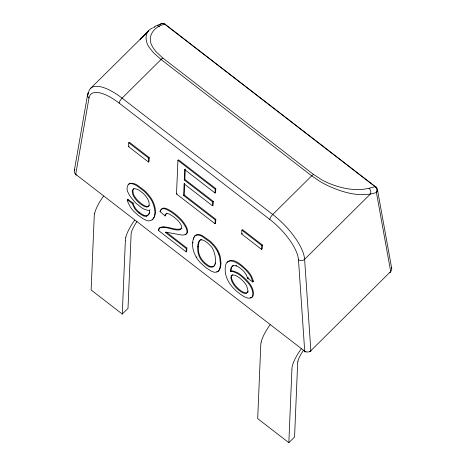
<?xml version="1.0" encoding="UTF-8"?>
<svg xmlns="http://www.w3.org/2000/svg" width="466" height="466" viewBox="0 0 466 466"><rect width="100%" height="100%" fill="white"/><g stroke="black" fill="none" stroke-linecap="round" stroke-linejoin="round"><path stroke-width="0.7" d="M217.331 251.122A15.139 5.72 45.2 0 0 209.525 241.691L201.865 236.274A13.992 5.289 45.2 0 0 199.308 235.283A15.442 5.837 45.2 0 0 198.19 235.08L196.547 235.138L194.945 235.883A28.321 10.706 45.2 0 0 194.299 236.53C190.466 244.073 193.303 253.714 198.225 260.121A14.539 5.493 45.2 0 0 200.438 262.725L205.902 267.653L211.139 271.061A13.951 5.272 45.2 0 0 213.702 272.051A15.506 5.86 45.2 0 0 214.82 272.255L216.463 272.185L218.053 271.433A28.321 10.706 45.2 0 0 218.688 270.781L219.789 268.451L220.325 264.973A101.291 38.282 45.2 0 0 220.377 263.377L219.667 257.162A35.696 13.491 45.2 0 0 218.647 254.081M197.759 246.916C197.334 252.252 198.895 257.756 202.64 261.665A9.093 3.437 45.2 0 0 204.679 263.721L207.37 265.801A9.07 3.431 45.2 0 0 209.444 266.919C219.48 269.808 215.1 249.112 210.358 245.681A9.174 3.466 45.2 0 0 208.716 243.986L207.37 242.809A11.248 4.252 45.2 0 0 205.995 241.772L204.72 240.951A8.924 3.373 45.2 0 0 202.803 240.066C198.726 238.4 197.619 244.027 197.759 246.916L198.33 246.351L199.064 241.673L200.176 239.815M198.33 246.351C197.904 251.687 199.465 257.185 203.217 261.1A9.093 3.437 45.2 0 0 205.25 263.156L207.941 265.23A9.07 3.431 45.2 0 0 210.015 266.348L212.898 266.872L214.529 265.766M125.366 240.526L125.389 239.908A26.148 8.004 -52.3 0 1 125.768 237.45M125.354 240.724L122.284 314.055L91.132 289.992L94.243 215.845A26.148 8.004 -52.3 0 1 94.615 213.393M291.92 369.276L291.949 368.554A26.148 8.004 -52.3 0 1 292.322 366.101A26.038 7.969 -52.3 0 1 301.246 348.824M128.581 146.662L128.744 142.788L129.315 142.217L149.225 157.595L149.062 161.469L148.491 162.04L128.581 146.662L129.152 146.091M148.491 162.04L148.654 158.166L149.225 157.595M184.658 184.029L184.198 194.922L215.799 219.329L215.642 223.202L215.065 223.773L176.515 193.99L177.925 160.362L178.495 159.797L215.787 188.596L215.624 192.47L215.047 193.04L184.711 169.607L185.282 169.036M215.065 223.773L215.228 219.9L183.627 195.487L184.117 183.872L184.687 183.307M184.117 183.872L212.554 205.838L212.717 201.97L184.274 179.998L184.711 169.607M184.274 179.998L184.851 179.433L185.252 169.729M159.104 228.556A12.856 4.858 45.2 0 0 158.423 230.466L186.15 251.885L186.289 248.576L186.86 248.005L166.455 232.243M186.86 248.005L186.726 251.32L186.15 251.885M184.851 179.433L213.288 201.399L213.131 205.273L212.554 205.838M215.047 193.04L215.21 189.167L215.787 188.596M241.714 234.043L241.877 230.169L242.448 229.604L262.358 244.982L262.195 248.856L261.624 249.421L241.714 234.043L242.285 233.478M261.624 249.421L261.787 245.547L262.358 244.982M261.176 342.038A26.148 8.004 -52.3 0 0 260.803 344.496L257.692 418.643L288.838 442.7L291.908 369.468M252.753 281.959L251.104 277.136A14.102 5.33 45.2 0 0 249.135 274.014A14.149 5.347 45.2 0 0 246.531 270.868C241.586 265.02 225.264 252.962 225.2 268.841C224.775 280.882 234.2 290.615 243.835 296.475A16.24 6.14 45.2 0 0 246.98 297.844A15.757 5.953 45.2 0 0 248.349 298.164L250.12 298.17L251.529 297.611A21.139 7.992 45.2 0 0 252.49 296.551C254.535 287.796 246.188 280.363 240.112 275.29A16.281 6.151 45.2 0 0 237.211 273.391L233.151 271.649L230.39 271.509C230.192 268.719 231.777 264.898 235.173 265.69A12.768 4.829 45.2 0 1 236.041 265.87A10.561 3.99 45.2 0 1 240.969 268.76L242.425 270.024A8.901 3.367 45.2 0 1 244.656 272.435L246.462 275.161L247.603 278.324L252.753 281.959L253.323 281.388L253.16 280.462L251.675 276.565A14.149 5.347 45.2 0 0 247.102 270.303C242.157 265.94 233.798 256.457 227.198 262.288M230.39 271.509L230.967 270.938L231.631 267.315L232.522 265.923M166.018 231.911L165.447 232.476A23.463 8.866 45.2 0 1 168.115 232.551L181.903 235.056A39.022 14.749 45.2 0 0 182.823 235.085L185.515 234.579A17.423 6.582 45.2 0 0 185.946 234.299A17.009 6.431 45.2 0 0 187 231.992A17.621 6.658 45.2 0 0 186.965 231.148L186.581 229.324A14.155 5.347 45.2 0 0 185.474 226.744L183.656 223.831A14.999 5.668 45.2 0 0 181.233 220.773C176.987 216.201 172.082 212.024 166.374 209.409A15.174 5.732 45.2 0 0 164.393 208.797A14.434 5.452 45.2 0 0 162.739 208.692L160.962 209.519L160.013 211.523L165.127 215.985L165.541 214.43L166.374 213.76A9.745 3.681 45.2 0 1 167.638 213.655A10.112 3.821 45.2 0 1 168.255 213.772A9.92 3.751 45.2 0 1 170.003 214.424L173.87 216.929L177.517 220.185A9.961 3.763 45.2 0 1 179.725 222.835A10.601 4.008 45.2 0 1 180.243 223.593L180.884 224.659A8.569 3.239 45.2 0 1 181.752 226.843C181.583 234.142 167.3 226.464 162.884 227.449A26.224 9.914 45.2 0 0 159.063 228.509M165.127 215.985L166.245 213.684M87.759 93.683L74.28 170.795M88.231 94.493L88.587 92.449A43.495 16.438 45.2 0 1 122.104 98.145L272.738 214.488A43.495 16.438 45.2 0 1 304.601 259.3M88.587 92.449A4.351 3.891 9.9 0 0 88.989 97.971L75.719 174.325A4.351 1.334 -52.3 0 0 76.494 174.989M215.385 263.441L215.502 262.824M193.553 239.18L193.658 238.726M160.683 210.539L161.772 208.733L163.316 208.127A14.434 5.452 45.2 0 1 164.964 208.232A15.174 5.732 45.2 0 1 166.945 208.844C172.653 211.459 177.558 215.63 181.81 220.208A14.999 5.668 45.2 0 1 184.233 223.266L186.045 226.179A14.155 5.347 45.2 0 1 187.151 228.754L187.536 230.583A17.621 6.658 45.2 0 1 187.559 231.416A17.009 6.431 45.2 0 1 186.511 233.728A17.423 6.582 45.2 0 1 186.085 234.014L185.153 234.346M193.891 237.893L194.025 237.509M214.925 264.991L215.094 264.525M248.151 291.588L247.906 292.036M194.328 236.821L194.875 235.965A28.321 10.706 45.2 0 1 195.522 235.318L197.118 234.573L198.761 234.515A15.442 5.837 45.2 0 1 199.879 234.718A13.992 5.289 45.2 0 1 202.436 235.709L210.102 241.126A15.139 5.72 45.2 0 1 217.907 250.557M149.336 205.5L148.275 206.362A10.398 3.932 45.2 0 1 147.204 206.461L145.916 206.199A9.984 3.775 45.2 0 1 143.691 205.191L141.577 203.788A14.021 5.301 45.2 0 1 140.208 202.71L138.105 200.794A10.287 3.885 45.2 0 1 135.95 198.341L134.738 196.623A11.009 4.159 45.2 0 1 133.445 194.171L132.816 190.606L133.917 188.514M128.313 184.385L130.014 183.179L133.783 183.522A16.025 6.058 45.2 0 1 137.295 185.13L144.285 190.373A17.516 6.623 45.2 0 1 147.052 193.134L148.77 195.114A17.341 6.553 45.2 0 1 151.048 198.161C155.108 204.125 157.939 214.506 152.073 220.004M152.335 28.094C143.773 31.572 144.967 42.662 150.134 48.528A36.01 12.809 30.7 0 0 154.112 53.305L161.05 59.491L311.69 175.839L320.212 181.594A36.004 12.809 30.7 0 0 327.464 185.491C342.493 192.406 360.037 197.864 376.417 192.499A4.351 3.81 -10.3 0 0 375.998 187.14L165.622 24.651A4.351 1.334 -52.3 0 0 164.731 24.174A4.351 3.815 66.3 0 0 159.5 24.954M140.05 39.616L148.666 30.744M140.499 39.179L147.879 31.676L90.555 88.4M181.996 228.491C176.131 230.909 169.601 226.756 163.455 226.884M150.035 209.7L149.458 210.265A15.261 5.767 45.2 0 1 147.559 210.294L143.709 208.949A15.087 5.703 45.2 0 1 141.524 207.696L135.53 202.856L130.451 196.739A16.52 6.244 45.2 0 1 128.325 192.965C125.558 189.109 127.247 181.216 133.212 184.093A16.025 6.058 45.2 0 1 136.719 185.695L143.714 190.938A17.516 6.623 45.2 0 1 146.481 193.699L148.2 195.679A17.341 6.553 45.2 0 1 150.477 198.732C154.438 203.992 158.755 220.092 148.788 220.925A17.207 6.501 45.2 0 1 146.225 220.272A16.962 6.408 45.2 0 1 143.312 218.886L137.72 214.966L133.48 210.999A13.852 5.237 45.2 0 1 130.195 206.857L127.771 201.865L127.358 199.978L127.929 199.413L133.078 203.048L133.911 205.704L135.344 208.185A7.916 2.994 45.2 0 0 137.336 210.516L139.503 212.449M138.932 213.014L136.759 211.081A7.916 2.994 45.2 0 1 134.773 208.756L132.752 204.632L132.507 203.613L133.078 203.048M176.515 193.99L177.086 193.425M160.013 211.523L160.584 210.952M183.627 195.487L184.198 194.922M158.423 230.466L158.993 229.901M212.717 201.97L213.288 201.399M215.228 219.9L215.799 219.329M192.621 242.961L193.192 242.396M122.284 314.055L127.999 308.375L131.109 234.305A17.725 5.423 -52.3 0 1 131.354 232.645A17.469 5.347 -52.3 0 1 137.016 221.531M200.852 239.786L201.423 239.221M196.355 257.436L196.932 256.865M236.041 265.87L236.612 265.3M247.603 278.324L248.174 277.753L248.011 277.136M88.994 97.977A39.15 14.795 45.2 0 1 119.15 103.097L269.791 219.439A39.15 14.795 45.2 0 1 298.467 259.772A4.351 3.693 -3.9 0 0 304.613 259.306L370.336 194.095A4.351 3.687 75.3 0 0 369.025 188.264L375.107 186.662A4.351 1.334 -52.3 0 1 375.998 187.14M288.838 442.7L294.559 437.026L297.663 362.956A17.725 5.423 -52.3 0 1 297.914 361.29M247.761 292.223L246.98 292.741A11.085 4.188 45.2 0 1 245.914 292.881L244.3 292.561A9.524 3.6 45.2 0 1 242.093 291.518L240.456 290.417A11.027 4.165 45.2 0 1 235.61 285.839A10.934 4.13 45.2 0 1 233.315 282.512L232.534 280.975A15.844 5.988 45.2 0 1 231.503 276.99M232.418 274.742L231.579 276.163A16.724 6.32 45.2 0 0 231.509 276.99M232.709 265.771L233.309 265.416M166.56 213.393L166.945 213.189M217.878 271.334L218.624 270.868A28.321 10.706 45.2 0 0 219.265 270.216L220.36 267.886L220.896 264.403A101.291 38.282 45.2 0 0 220.954 262.807L220.237 256.597A35.696 13.491 45.2 0 0 219.218 253.51L218.735 252.38A23.644 8.936 45.2 0 0 217.838 250.533M389.768 272.429A4.351 1.643 45.2 0 0 390.7 271.503L376.417 192.499A4.351 3.687 75.3 0 0 375.107 186.662L164.731 24.174C152.79 26.894 145.695 38.02 153.704 48.569A31.694 12.728 29.6 0 0 156.267 51.924L162.931 58.139L313.566 174.488L322.146 180.045A31.688 12.728 29.6 0 0 327.173 182.55C340.163 188.247 354.97 191.532 369.025 188.264M157.922 25.071L159.186 24.517M154.957 26.952L154.31 27.238A4.351 3.815 66.3 0 1 159.541 26.457M157.555 25.811L157.881 25.671M152.97 27.791L153.629 27.506M251.203 297.477L252.1 297.04A21.139 7.992 45.2 0 0 253.061 295.98C255.106 287.231 246.759 279.798 240.683 274.719A16.281 6.151 45.2 0 0 237.782 272.826L233.728 271.078L230.967 270.938M146.534 216.212L148.188 214.942A40.758 15.401 45.2 0 0 148.514 214.453A34.967 13.217 45.2 0 0 149.458 210.958L149.458 210.265M217.61 271.451L216.725 271.672M250.143 297.663L250.691 297.605M248.821 278.208L249.141 278.435M252.683 280.934L253.323 281.388M127.358 199.978L132.507 203.613M177.925 160.362L215.21 189.167M128.744 142.788L148.654 158.166M241.877 230.169L261.787 245.547M165.447 232.476L186.289 248.576M165.057 214.861L165.698 215.42M218.641 254.075L218.164 252.945A23.644 8.936 45.2 0 0 217.267 251.098M377.466 189.691L391.749 268.696M127.929 199.413L128.098 200.351M304.613 259.306L310.851 350.729A4.351 1.643 45.2 0 1 309.657 351.62M298.479 259.778L304.717 351.201A4.351 1.334 -52.3 0 0 305.935 351.684M269.791 219.439A4.351 1.334 -52.3 0 1 272.738 214.488L311.69 175.839A4.351 1.334 -52.3 0 1 313.566 174.488M119.15 103.091A4.351 1.334 -52.3 0 1 122.104 98.14L161.05 59.491A4.351 1.334 -52.3 0 1 162.931 58.139M160.077 24.459A4.351 4.008 3.8 0 1 165.622 24.651M391.283 267.228A4.351 3.81 -10.3 0 1 390.7 271.503L310.851 350.729A4.351 3.693 -3.9 0 1 304.717 351.201L75.719 174.325A4.351 3.891 9.9 0 1 74.845 169.368M261.205 342.015A26.038 7.969 -52.3 0 1 270.099 324.767M297.89 361.307A17.469 5.347 -52.3 0 1 303.57 350.182M94.65 213.37A26.038 7.969 -52.3 0 1 103.539 196.116M125.797 237.427A26.038 7.969 -52.3 0 1 134.691 220.173M149.807 212.082A34.967 13.217 45.2 0 1 149.755 212.304M149.382 213.329A34.967 13.217 45.2 0 1 149.091 213.888A40.758 15.401 45.2 0 1 148.759 214.377L147.105 215.647A10.968 4.147 45.2 0 1 144.099 215.275A11.108 4.2 45.2 0 1 139.503 212.432M146.54 216.224A10.968 4.147 45.2 0 1 143.528 215.84M143.545 215.875A11.108 4.2 45.2 0 1 138.932 212.997M159.634 227.938A26.224 9.914 45.2 0 1 163.49 226.93M159.017 229.441A12.856 4.858 45.2 0 1 159.675 227.985M132.222 191.526L132.874 194.736A11.009 4.159 45.2 0 0 134.167 197.188L135.379 198.906A10.287 3.885 45.2 0 0 137.534 201.364L139.637 203.281A14.021 5.301 45.2 0 0 141.006 204.358L143.12 205.762A9.984 3.775 45.2 0 0 145.345 206.77L146.633 207.026A10.398 3.932 45.2 0 0 147.699 206.933C150.291 205.535 149.004 201.743 148.007 199.652A11.062 4.182 45.2 0 0 147.297 198.376A11.743 4.439 45.2 0 0 146.429 197.071L145.474 195.819A9.646 3.646 45.2 0 0 143.295 193.483L139.462 190.466A10.17 3.845 45.2 0 0 137.068 189.237L135.629 188.835A13.264 5.015 45.2 0 0 134.959 188.759A12.431 4.701 45.2 0 0 133.346 189.08L132.542 190.006L132.222 191.526M247.813 291.302L247.335 292.601L246.409 293.312A11.085 4.188 45.2 0 1 245.343 293.446L243.73 293.131A9.524 3.6 45.2 0 1 241.522 292.089L239.879 290.988A11.027 4.165 45.2 0 1 235.033 286.404A10.934 4.13 45.2 0 1 232.738 283.083L231.963 281.54A15.844 5.988 45.2 0 1 230.932 277.555A16.724 6.32 45.2 0 1 231.008 276.728L231.847 275.307A10.893 4.118 45.2 0 1 233.309 274.987L234.963 275.319A10.613 4.008 45.2 0 1 237.625 276.594L239.326 277.748A13.782 5.208 45.2 0 1 240.677 278.814L242.751 280.713A9.815 3.711 45.2 0 1 244.86 283.124L245.168 283.538A10.788 4.078 45.2 0 1 246.025 284.808A10.497 3.967 45.2 0 1 246.73 286.054L247.889 290.26A21.885 8.271 45.2 0 1 247.813 291.302"/></g></svg>
